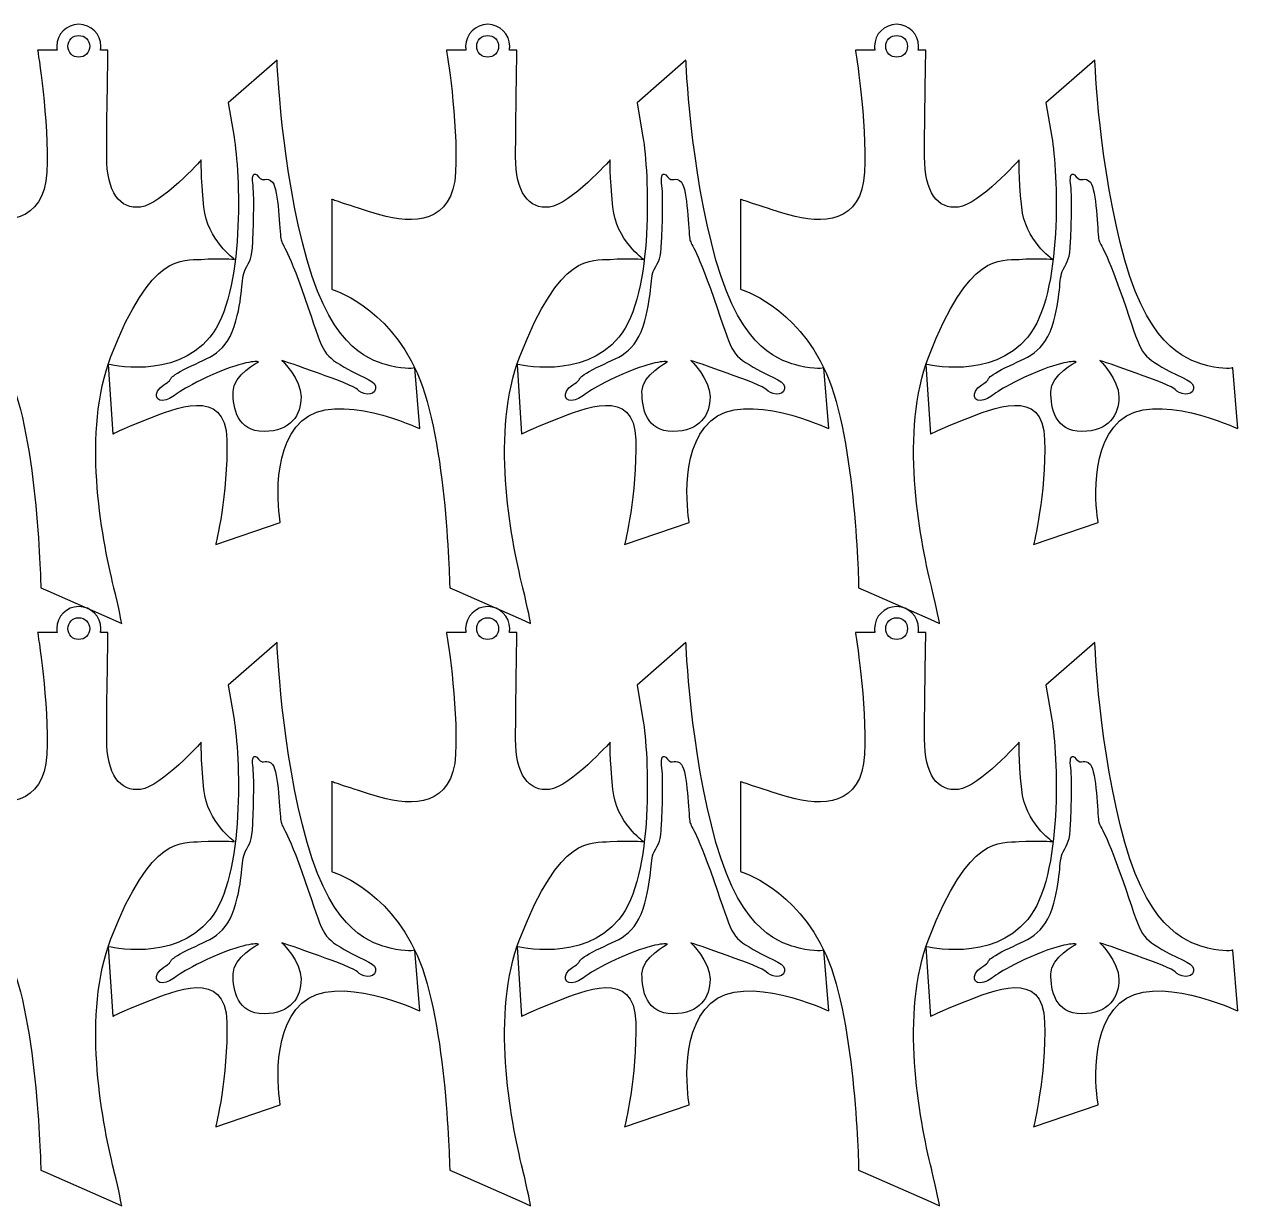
# Model space of a CAD drawing. Extents: x 0 to 3267, y 182 to 1701.
# Drawn here: x 1707 to 3267, y 182 to 1701 of the extents above; entities that cross this region are included whole.
import ezdxf

# ---------------------------------------------------------------- set-up
doc = ezdxf.new("R2010")
doc.units = 0
doc.layers.add('H0111_Printing_Least_12', color=7, linetype='CONTINUOUS')

msp = doc.modelspace()

# ---------------------------------------------------------------- linework, layer by layer
at = {"layer": 'H0111_Printing_Least_12', "color": 1}
for points in [[(1777.358956, 1686.303658)], [(2302.930342, 1686.303658)], [(2828.501429, 1686.303658)], [(1938.153952, 1465.768663)], [(2463.725338, 1465.768663)], [(2989.296425, 1465.768663)], [(1886.817953, 1237.147669)], [(2412.38954, 1237.147669)], [(2937.960327, 1237.147669)], [(1777.358956, 937.936477)], [(2302.930342, 937.936477)], [(2828.501429, 937.936477)], [(1938.153952, 717.401482)], [(2463.725338, 717.401482)], [(2989.296425, 717.401482)], [(1886.817953, 488.780488)], [(2412.38954, 488.780488)], [(2937.960327, 488.780488)]]:
    msp.add_lwpolyline(points, close=True, dxfattribs=at)
for points in [[(1749.454956, 1667.353658), (1724.380957, 1667.353658)], [(1814.919955, 1667.353658), (1805.262955, 1667.353658)], [(2032.201949, 1654.342659), (1969.326951, 1599.59166), (1976.871951, 1555.624661)], [(2275.026343, 1667.353658), (2249.952344, 1667.353658)], [(2340.491341, 1667.353658), (2330.834342, 1667.353658)], [(2557.773536, 1654.342659), (2494.898538, 1599.59166), (2502.443537, 1555.624661)], [(2800.59743, 1667.353658), (2775.523431, 1667.353658)], [(2866.062428, 1667.353658), (2856.405429, 1667.353658)], [(3083.344323, 1654.342659), (3020.469324, 1599.59166), (3028.014324, 1555.624661)], [(2102.406347, 1475.723663), (2102.406347, 1360.196666)], [(2627.977434, 1475.723663), (2627.977434, 1360.196666)], [(1815.074955, 1263.616668), (1820.942954, 1174.023671)], [(2340.646541, 1263.616668), (2346.514541, 1174.023671)], [(2866.217328, 1263.616668), (2872.085328, 1174.023671)], [(2215.794945, 1180.96667), (2209.296945, 1259.058669)], [(2741.366531, 1180.96667), (2734.868532, 1259.058669)], [(3266.938318, 1180.96667), (3260.439318, 1259.058669)], [(1953.398951, 1032.167674), (2036.392949, 1060.372673)], [(2478.970538, 1032.167674), (2561.964536, 1060.372673)], [(3004.541325, 1032.167674), (3087.535323, 1060.372673)], [(1728.572957, 976.324676), (1737.487957, 972.410676), (1820.479954, 935.984677), (1832.525954, 930.697677)], [(1822.593954, 976.073676), (1822.593954, 976.622676), (1822.459954, 976.622676)], [(2254.144344, 976.324676), (2263.059343, 972.410676), (2346.051341, 935.984677), (2358.097341, 930.697677)], [(2348.165341, 976.073676), (2348.165341, 976.622676), (2348.031341, 976.622676)], [(2779.715431, 976.324676), (2788.63043, 972.410676), (2871.622428, 935.984677), (2883.668428, 930.697677)], [(2873.736428, 976.073676), (2873.736428, 976.622676), (2873.602428, 976.622676)], [(1749.454956, 918.986477), (1724.380957, 918.986477)], [(1814.919955, 918.986477), (1805.262955, 918.986477)], [(2032.201949, 905.975477), (1969.326951, 851.224479), (1976.871951, 807.25748)], [(2275.026343, 918.986477), (2249.952344, 918.986477)], [(2340.491341, 918.986477), (2330.834342, 918.986477)], [(2557.773536, 905.975477), (2494.898538, 851.224479), (2502.443537, 807.25748)], [(2800.59743, 918.986477), (2775.523431, 918.986477)], [(2866.062428, 918.986477), (2856.405429, 918.986477)], [(3083.344323, 905.975477), (3020.469324, 851.224479), (3028.014324, 807.25748)], [(2102.406347, 727.356482), (2102.406347, 611.829485)], [(2627.977434, 727.356482), (2627.977434, 611.829485)], [(1815.074955, 515.249487), (1820.942954, 425.656489)], [(2340.646541, 515.249487), (2346.514541, 425.656489)], [(2866.217328, 515.249487), (2872.085328, 425.656489)], [(2215.794945, 432.599489), (2209.296945, 510.691487)], [(2741.366531, 432.599489), (2734.868532, 510.691487)], [(3266.938318, 432.599489), (3260.439318, 510.691487)], [(1953.398951, 283.800493), (2036.392949, 312.005492)], [(2478.970538, 283.800493), (2561.964536, 312.005492)], [(3004.541325, 283.800493), (3087.535323, 312.005492)], [(1728.572957, 227.957494), (1737.487957, 224.043494), (1820.479954, 187.617495), (1832.525954, 182.330495)], [(1822.593954, 227.706494), (1822.593954, 228.255494), (1822.459954, 228.255494)], [(2254.144344, 227.957494), (2263.059343, 224.043494), (2346.051341, 187.617495), (2358.097341, 182.330495)], [(2348.165341, 227.706494), (2348.165341, 228.255494), (2348.031341, 228.255494)], [(2779.715431, 227.957494), (2788.63043, 224.043494), (2871.622428, 187.617495), (2883.668428, 182.330495)], [(2873.736428, 227.706494), (2873.736428, 228.255494), (2873.602428, 228.255494)]]:
    msp.add_lwpolyline(points, dxfattribs=at)
for points in [[(1777.358956, 1700.664657), (1761.703956, 1700.664657), (1749.012956, 1687.973658), (1749.012956, 1672.318658)], [(1805.704955, 1672.318658), (1805.704955, 1687.973658), (1793.013955, 1700.664657), (1777.358956, 1700.664657)], [(2302.930342, 1700.664657), (2287.275343, 1700.664657), (2274.584343, 1687.973658), (2274.584343, 1672.318658)], [(2331.277342, 1672.318658), (2331.277342, 1687.973658), (2318.585342, 1700.664657), (2302.930342, 1700.664657)], [(2828.501429, 1700.664657), (2812.84643, 1700.664657), (2800.15543, 1687.973658), (2800.15543, 1672.318658)], [(2856.847429, 1672.318658), (2856.847429, 1687.973658), (2844.156429, 1700.664657), (2828.501429, 1700.664657)], [(1763.309956, 1672.318658), (1763.309956, 1680.042658), (1769.599956, 1686.303658), (1777.358956, 1686.303658)], [(1777.358956, 1686.303658), (1785.117955, 1686.303658), (1791.407955, 1680.042658), (1791.407955, 1672.318658)], [(2288.881343, 1672.318658), (2288.881343, 1680.042658), (2295.171343, 1686.303658), (2302.930342, 1686.303658)], [(2302.930342, 1686.303658), (2310.689342, 1686.303658), (2316.979342, 1680.042658), (2316.979342, 1672.318658)], [(2814.45243, 1672.318658), (2814.45243, 1680.042658), (2820.742429, 1686.303658), (2828.501429, 1686.303658)], [(2828.501429, 1686.303658), (2836.260429, 1686.303658), (2842.550429, 1680.042658), (2842.550429, 1672.318658)], [(1749.012956, 1672.318658), (1749.012956, 1670.623658), (1749.169956, 1668.966658), (1749.454956, 1667.353658)], [(1777.358956, 1658.333659), (1769.599956, 1658.333659), (1763.309956, 1664.594658), (1763.309956, 1672.318658)], [(1791.407955, 1672.318658), (1791.407955, 1664.594658), (1785.117955, 1658.333659), (1777.358956, 1658.333659)], [(1805.262955, 1667.353658), (1805.547955, 1668.966658), (1805.704955, 1670.623658), (1805.704955, 1672.318658)], [(2274.584343, 1672.318658), (2274.584343, 1670.623658), (2274.741343, 1668.966658), (2275.026343, 1667.353658)], [(2302.930342, 1658.333659), (2295.171343, 1658.333659), (2288.881343, 1664.594658), (2288.881343, 1672.318658)], [(2316.979342, 1672.318658), (2316.979342, 1664.594658), (2310.689342, 1658.333659), (2302.930342, 1658.333659)], [(2330.834342, 1667.353658), (2331.119342, 1668.966658), (2331.277342, 1670.623658), (2331.277342, 1672.318658)], [(2800.15543, 1672.318658), (2800.15543, 1670.623658), (2800.31243, 1668.966658), (2800.59743, 1667.353658)], [(2828.501429, 1658.333659), (2820.742429, 1658.333659), (2814.45243, 1664.594658), (2814.45243, 1672.318658)], [(2842.550429, 1672.318658), (2842.550429, 1664.594658), (2836.260429, 1658.333659), (2828.501429, 1658.333659)], [(2856.405429, 1667.353658), (2856.690429, 1668.966658), (2856.847429, 1670.623658), (2856.847429, 1672.318658)], [(1724.380957, 1667.353658), (1724.380957, 1667.353658), (1739.470957, 1576.930661), (1736.116957, 1510.565662)], [(1813.243955, 1530.475662), (1813.243955, 1576.101661), (1814.919955, 1667.353658), (1814.919955, 1667.353658)], [(2070.764948, 1397.545665), (2037.231949, 1516.543662), (2032.201949, 1654.342659), (2032.201949, 1654.342659)], [(2249.952344, 1667.353658), (2249.952344, 1667.353658), (2265.042343, 1576.930661), (2261.689343, 1510.565662)], [(2338.815342, 1530.475662), (2338.815342, 1576.101661), (2340.491341, 1667.353658), (2340.491341, 1667.353658)], [(2596.336535, 1397.545665), (2562.803536, 1516.543662), (2557.773536, 1654.342659), (2557.773536, 1654.342659)], [(2775.523431, 1667.353658), (2775.523431, 1667.353658), (2790.61343, 1576.930661), (2787.26043, 1510.565662)], [(2864.386428, 1530.475662), (2864.386428, 1576.101661), (2866.062428, 1667.353658), (2866.062428, 1667.353658)], [(3121.907322, 1397.545665), (3088.374323, 1516.543662), (3083.344323, 1654.342659), (3083.344323, 1654.342659)], [(1976.871951, 1555.624661), (1984.41695, 1511.657662), (1991.96195, 1354.039666), (1945.853951, 1298.458668)], [(2502.443537, 1555.624661), (2509.988537, 1511.657662), (2517.533537, 1354.039666), (2471.425538, 1298.458668)], [(3028.014324, 1555.624661), (3035.559324, 1511.657662), (3043.104324, 1354.039666), (2996.996325, 1298.458668)], [(1856.836954, 1465.768663), (1830.010954, 1462.450663), (1813.243955, 1484.848663), (1813.243955, 1530.475662)], [(2382.40834, 1465.768663), (2355.582341, 1462.450663), (2338.815342, 1484.848663), (2338.815342, 1530.475662)], [(2907.979427, 1465.768663), (2881.153428, 1462.450663), (2864.386428, 1484.848663), (2864.386428, 1530.475662)], [(1934.801952, 1526.327662), (1934.801952, 1526.327662), (1883.663953, 1469.087663), (1856.836954, 1465.768663)], [(1938.153952, 1465.768663), (1933.962952, 1508.076662), (1934.801952, 1526.327662), (1934.801952, 1526.327662)], [(2460.373338, 1526.327662), (2460.373338, 1526.327662), (2409.23534, 1469.087663), (2382.40834, 1465.768663)], [(2463.725338, 1465.768663), (2459.534339, 1508.076662), (2460.373338, 1526.327662), (2460.373338, 1526.327662)], [(2985.944425, 1526.327662), (2985.944425, 1526.327662), (2934.806427, 1469.087663), (2907.979427, 1465.768663)], [(2989.296425, 1465.768663), (2985.105425, 1508.076662), (2985.944425, 1526.327662), (2985.944425, 1526.327662)], [(1736.116957, 1510.565662), (1732.763957, 1444.199664), (1680.787958, 1443.370664), (1638.871959, 1455.813664)], [(2000.94895, 1496.554663), (1999.67595, 1505.627662), (2002.02195, 1512.539662), (2008.30695, 1504.688662)], [(2008.30695, 1504.688662), (2014.92695, 1496.417663), (2018.81795, 1506.535662), (2026.482949, 1497.546663)], [(2026.482949, 1497.546663), (2034.146949, 1488.557663), (2035.566949, 1434.342664), (2036.985949, 1425.353664)], [(2261.689343, 1510.565662), (2258.335344, 1444.199664), (2206.360345, 1443.370664), (2164.443346, 1455.813664)], [(2526.520537, 1496.554663), (2525.247537, 1505.627662), (2527.593537, 1512.539662), (2533.878537, 1504.688662)], [(2533.878537, 1504.688662), (2540.498536, 1496.417663), (2544.389536, 1506.535662), (2552.054536, 1497.546663)], [(2552.054536, 1497.546663), (2559.718536, 1488.557663), (2561.138536, 1434.342664), (2562.557536, 1425.353664)], [(2787.26043, 1510.565662), (2783.90643, 1444.199664), (2731.930432, 1443.370664), (2690.014433, 1455.813664)], [(3052.091324, 1496.554663), (3050.818324, 1505.627662), (3053.164324, 1512.539662), (3059.449324, 1504.688662)], [(3059.449324, 1504.688662), (3066.069323, 1496.417663), (3069.960323, 1506.535662), (3077.625323, 1497.546663)], [(3077.625323, 1497.546663), (3085.289323, 1488.557663), (3086.709323, 1434.342664), (3088.128323, 1425.353664)], [(2000.93395, 1421.421664), (2002.06995, 1445.579664), (2003.15695, 1480.816663), (2000.94895, 1496.554663)], [(2526.505537, 1421.421664), (2527.641537, 1445.579664), (2528.728537, 1480.816663), (2526.520537, 1496.554663)], [(3052.076324, 1421.421664), (3053.212324, 1445.579664), (3054.299324, 1480.816663), (3052.091324, 1496.554663)], [(2164.443346, 1455.813664), (2122.526347, 1468.257663), (2102.406347, 1475.723663), (2102.406347, 1475.723663)], [(2690.014433, 1455.813664), (2648.097434, 1468.257663), (2627.977434, 1475.723663), (2627.977434, 1475.723663)], [(1977.555951, 1398.573665), (1977.555951, 1398.573665), (1942.346951, 1423.460664), (1938.153952, 1465.768663)], [(2503.127337, 1398.573665), (2503.127337, 1398.573665), (2467.918338, 1423.460664), (2463.725338, 1465.768663)], [(3028.698424, 1398.573665), (3028.698424, 1398.573665), (2993.489425, 1423.460664), (2989.296425, 1465.768663)], [(1991.28295, 1385.465665), (1997.52795, 1397.825665), (1999.79895, 1397.263665), (2000.93395, 1421.421664)], [(2036.985949, 1425.353664), (2038.405949, 1416.365665), (2043.514949, 1418.893665), (2067.927948, 1348.666666)], [(2516.854537, 1385.465665), (2523.099537, 1397.825665), (2525.370537, 1397.263665), (2526.505537, 1421.421664)], [(2562.557536, 1425.353664), (2563.976536, 1416.365665), (2569.086536, 1418.893665), (2593.499535, 1348.666666)], [(3042.425324, 1385.465665), (3048.670324, 1397.825665), (3050.941324, 1397.263665), (3052.076324, 1421.421664)], [(3088.128323, 1425.353664), (3089.548323, 1416.365665), (3094.657323, 1418.893665), (3119.070322, 1348.666666)], [(1818.710955, 1273.764668), (1870.687953, 1408.154665), (1910.489952, 1396.914665), (1934.801952, 1398.573665)], [(2344.283341, 1273.764668), (2396.25934, 1408.154665), (2436.061339, 1396.914665), (2460.373338, 1398.573665)], [(2869.854428, 1273.764668), (2921.830427, 1408.154665), (2961.632426, 1396.914665), (2985.944425, 1398.573665)], [(1934.801952, 1398.573665), (1959.112951, 1400.232665), (1977.555951, 1398.573665), (1977.555951, 1398.573665)], [(2177.502946, 1261.867668), (2156.495946, 1267.485668), (2104.297947, 1278.548668), (2070.764948, 1397.545665)], [(2460.373338, 1398.573665), (2484.684338, 1400.232665), (2503.127337, 1398.573665), (2503.127337, 1398.573665)], [(2703.074532, 1261.867668), (2682.067533, 1267.485668), (2629.869534, 1278.548668), (2596.336535, 1397.545665)], [(2985.944425, 1398.573665), (3010.255425, 1400.232665), (3028.698424, 1398.573665), (3028.698424, 1398.573665)], [(3228.645319, 1261.867668), (3207.63832, 1267.485668), (3155.440321, 1278.548668), (3121.907322, 1397.545665)], [(1977.088951, 1312.429667), (1989.57995, 1351.194666), (1985.03795, 1373.105666), (1991.28295, 1385.465665)], [(2502.660537, 1312.429667), (2515.151537, 1351.194666), (2510.609537, 1373.105666), (2516.854537, 1385.465665)], [(3028.231324, 1312.429667), (3040.722324, 1351.194666), (3036.180324, 1373.105666), (3042.425324, 1385.465665)], [(2102.406347, 1360.196666), (2102.406347, 1360.196666), (2173.664346, 1339.105667), (2212.227345, 1252.700669)], [(2627.977434, 1360.196666), (2627.977434, 1360.196666), (2699.235433, 1339.105667), (2737.798432, 1252.700669)], [(2067.927948, 1348.666666), (2092.340948, 1278.440668), (2088.934948, 1277.316668), (2118.456947, 1260.181668)], [(2593.499535, 1348.666666), (2617.912535, 1278.440668), (2614.506535, 1277.316668), (2644.028534, 1260.181668)], [(3119.070322, 1348.666666), (3143.483321, 1278.440668), (3140.077321, 1277.316668), (3169.599321, 1260.181668)], [(1912.365952, 1256.810669), (1939.050952, 1271.417668), (1964.598951, 1273.665668), (1977.088951, 1312.429667)], [(2437.937539, 1256.810669), (2464.621538, 1271.417668), (2490.170538, 1273.665668), (2502.660537, 1312.429667)], [(2963.509326, 1256.810669), (2990.193325, 1271.417668), (3015.741325, 1273.665668), (3028.231324, 1312.429667)], [(1945.853951, 1298.458668), (1899.745953, 1242.877669), (1815.074955, 1263.616668), (1815.074955, 1263.616668)], [(2471.425538, 1298.458668), (2425.316539, 1242.877669), (2340.646541, 1263.616668), (2340.646541, 1263.616668)], [(2996.996325, 1298.458668), (2950.888326, 1242.877669), (2866.217328, 1263.616668), (2866.217328, 1263.616668)], [(1822.459954, 976.622676), (1805.690955, 1044.592674), (1781.531955, 1177.634671), (1818.710955, 1273.764668)], [(2008.31495, 1266.923668), (2008.31495, 1266.923668), (1994.68995, 1270.294668), (1949.837951, 1250.630669)], [(1975.669951, 1228.720669), (1975.669951, 1250.069669), (2008.31495, 1266.923668), (2008.31495, 1266.923668)], [(2135.489947, 1231.248669), (2131.230947, 1237.428669), (2038.405949, 1268.608668), (2038.405949, 1268.608668)], [(2038.405949, 1268.608668), (2038.405949, 1268.608668), (2063.101948, 1244.731669), (2063.101948, 1221.697669)], [(2348.031341, 976.622676), (2331.262342, 1044.592674), (2307.104342, 1177.634671), (2344.283341, 1273.764668)], [(2533.886537, 1266.923668), (2533.886537, 1266.923668), (2520.260537, 1270.294668), (2475.409538, 1250.630669)], [(2501.241537, 1228.720669), (2501.241537, 1250.069669), (2533.886537, 1266.923668), (2533.886537, 1266.923668)], [(2661.060533, 1231.248669), (2656.802534, 1237.428669), (2563.976536, 1268.608668), (2563.976536, 1268.608668)], [(2563.976536, 1268.608668), (2563.976536, 1268.608668), (2588.673535, 1244.731669), (2588.673535, 1221.697669)], [(2873.602428, 976.622676), (2856.833429, 1044.592674), (2832.674429, 1177.634671), (2869.854428, 1273.764668)], [(3059.457324, 1266.923668), (3059.457324, 1266.923668), (3045.832324, 1270.294668), (3000.980325, 1250.630669)], [(3026.812324, 1228.720669), (3026.812324, 1250.069669), (3059.457324, 1266.923668), (3059.457324, 1266.923668)], [(3186.63232, 1231.248669), (3182.37432, 1237.428669), (3089.548323, 1268.608668), (3089.548323, 1268.608668)], [(3089.548323, 1268.608668), (3089.548323, 1268.608668), (3114.244322, 1244.731669), (3114.244322, 1221.697669)], [(1686.655958, 1252.700669), (1725.219957, 1166.294671), (1728.572957, 976.324676), (1728.572957, 976.324676)], [(1886.817953, 1237.147669), (1902.714952, 1247.260669), (1885.682953, 1242.203669), (1912.365952, 1256.810669)], [(1949.837951, 1250.630669), (1904.985952, 1230.967669), (1902.714952, 1222.540669), (1889.656953, 1218.04567)], [(2118.456947, 1260.181668), (2147.979946, 1243.046669), (2160.469946, 1242.484669), (2158.766946, 1232.091669)], [(2209.296945, 1259.058669), (2209.296945, 1259.058669), (2198.508945, 1256.248669), (2177.502946, 1261.867668)], [(2212.227345, 1252.700669), (2250.791344, 1166.294671), (2254.144344, 976.324676), (2254.144344, 976.324676)], [(2412.38954, 1237.147669), (2428.286539, 1247.260669), (2411.25454, 1242.203669), (2437.937539, 1256.810669)], [(2475.409538, 1250.630669), (2430.557539, 1230.967669), (2428.286539, 1222.540669), (2415.22854, 1218.04567)], [(2644.028534, 1260.181668), (2673.551533, 1243.046669), (2686.041533, 1242.484669), (2684.338533, 1232.091669)], [(2734.868532, 1259.058669), (2734.868532, 1259.058669), (2724.080532, 1256.248669), (2703.074532, 1261.867668)], [(2737.798432, 1252.700669), (2776.362431, 1166.294671), (2779.715431, 976.324676), (2779.715431, 976.324676)], [(2937.960327, 1237.147669), (2953.857326, 1247.260669), (2936.825327, 1242.203669), (2963.509326, 1256.810669)], [(3000.980325, 1250.630669), (2956.128326, 1230.967669), (2953.857326, 1222.540669), (2940.799326, 1218.04567)], [(3169.599321, 1260.181668), (3199.12232, 1243.046669), (3211.61332, 1242.484669), (3209.90932, 1232.091669)], [(3260.439318, 1259.058669), (3260.439318, 1259.058669), (3249.651319, 1256.248669), (3228.645319, 1261.867668)], [(1865.374953, 1193.10367), (1899.745953, 1206.37667), (1965.973951, 1236.240669), (1967.649951, 1166.557671)], [(1889.656953, 1218.04567), (1876.598953, 1213.55167), (1870.920953, 1227.034669), (1886.817953, 1237.147669)], [(2390.94654, 1193.10367), (2425.316539, 1206.37667), (2491.545538, 1236.240669), (2493.221538, 1166.557671)], [(2415.22854, 1218.04567), (2402.17054, 1213.55167), (2396.49254, 1227.034669), (2412.38954, 1237.147669)], [(2916.517327, 1193.10367), (2950.888326, 1206.37667), (3017.116325, 1236.240669), (3018.792325, 1166.557671)], [(2940.799326, 1218.04567), (2927.741327, 1213.55167), (2922.064327, 1227.034669), (2937.960327, 1237.147669)], [(2015.43495, 1177.314671), (1980.77995, 1177.314671), (1975.669951, 1207.37167), (1975.669951, 1228.720669)], [(2063.101948, 1221.697669), (2063.101948, 1198.66367), (2050.090949, 1177.314671), (2015.43495, 1177.314671)], [(2063.953948, 1191.07867), (2107.669947, 1231.529669), (2215.794945, 1180.96667), (2215.794945, 1180.96667)], [(2158.766946, 1232.091669), (2157.063946, 1221.697669), (2139.747947, 1225.068669), (2135.489947, 1231.248669)], [(2541.006536, 1177.314671), (2506.351537, 1177.314671), (2501.241537, 1207.37167), (2501.241537, 1228.720669)], [(2588.673535, 1221.697669), (2588.673535, 1198.66367), (2575.661536, 1177.314671), (2541.006536, 1177.314671)], [(2589.525535, 1191.07867), (2633.241534, 1231.529669), (2741.366531, 1180.96667), (2741.366531, 1180.96667)], [(2684.338533, 1232.091669), (2682.635533, 1221.697669), (2665.319533, 1225.068669), (2661.060533, 1231.248669)], [(3066.577323, 1177.314671), (3031.922324, 1177.314671), (3026.812324, 1207.37167), (3026.812324, 1228.720669)], [(3114.244322, 1221.697669), (3114.244322, 1198.66367), (3101.233322, 1177.314671), (3066.577323, 1177.314671)], [(3115.096322, 1191.07867), (3158.812321, 1231.529669), (3266.938318, 1180.96667), (3266.938318, 1180.96667)], [(3209.90932, 1232.091669), (3208.20632, 1221.697669), (3190.89032, 1225.068669), (3186.63232, 1231.248669)], [(1820.942954, 1174.023671), (1820.942954, 1174.023671), (1831.002954, 1179.830671), (1865.374953, 1193.10367)], [(2036.392949, 1060.372673), (2036.392949, 1060.372673), (2020.237949, 1150.628671), (2063.953948, 1191.07867)], [(2346.514541, 1174.023671), (2346.514541, 1174.023671), (2356.574541, 1179.830671), (2390.94654, 1193.10367)], [(2561.964536, 1060.372673), (2561.964536, 1060.372673), (2545.809536, 1150.628671), (2589.525535, 1191.07867)], [(2872.085328, 1174.023671), (2872.085328, 1174.023671), (2882.145328, 1179.830671), (2916.517327, 1193.10367)], [(3087.535323, 1060.372673), (3087.535323, 1060.372673), (3071.380323, 1150.628671), (3115.096322, 1191.07867)], [(1967.649951, 1166.557671), (1969.326951, 1096.873673), (1953.398951, 1032.167674), (1953.398951, 1032.167674)], [(2493.221538, 1166.557671), (2494.898538, 1096.873673), (2478.970538, 1032.167674), (2478.970538, 1032.167674)], [(3018.792325, 1166.557671), (3020.469324, 1096.873673), (3004.541325, 1032.167674), (3004.541325, 1032.167674)], [(1832.525954, 930.697677), (1832.525954, 930.697677), (1829.208954, 949.339676), (1822.593954, 976.073676)], [(2358.097341, 930.697677), (2358.097341, 930.697677), (2354.780341, 949.339676), (2348.165341, 976.073676)], [(2883.668428, 930.697677), (2883.668428, 930.697677), (2880.351428, 949.339676), (2873.736428, 976.073676)], [(1777.358956, 952.297476), (1761.703956, 952.297476), (1749.012956, 939.606477), (1749.012956, 923.951477)], [(1805.704955, 923.951477), (1805.704955, 939.606477), (1793.013955, 952.297476), (1777.358956, 952.297476)], [(2302.930342, 952.297476), (2287.275343, 952.297476), (2274.584343, 939.606477), (2274.584343, 923.951477)], [(2331.277342, 923.951477), (2331.277342, 939.606477), (2318.585342, 952.297476), (2302.930342, 952.297476)], [(2828.501429, 952.297476), (2812.84643, 952.297476), (2800.15543, 939.606477), (2800.15543, 923.951477)], [(2856.847429, 923.951477), (2856.847429, 939.606477), (2844.156429, 952.297476), (2828.501429, 952.297476)], [(1763.309956, 923.951477), (1763.309956, 931.675477), (1769.599956, 937.936477), (1777.358956, 937.936477)], [(1777.358956, 937.936477), (1785.117955, 937.936477), (1791.407955, 931.675477), (1791.407955, 923.951477)], [(2288.881343, 923.951477), (2288.881343, 931.675477), (2295.171343, 937.936477), (2302.930342, 937.936477)], [(2302.930342, 937.936477), (2310.689342, 937.936477), (2316.979342, 931.675477), (2316.979342, 923.951477)], [(2814.45243, 923.951477), (2814.45243, 931.675477), (2820.742429, 937.936477), (2828.501429, 937.936477)], [(2828.501429, 937.936477), (2836.260429, 937.936477), (2842.550429, 931.675477), (2842.550429, 923.951477)], [(1749.012956, 923.951477), (1749.012956, 922.256477), (1749.169956, 920.599477), (1749.454956, 918.986477)], [(1777.358956, 909.966477), (1769.599956, 909.966477), (1763.309956, 916.227477), (1763.309956, 923.951477)], [(1791.407955, 923.951477), (1791.407955, 916.227477), (1785.117955, 909.966477), (1777.358956, 909.966477)], [(1805.262955, 918.986477), (1805.547955, 920.599477), (1805.704955, 922.256477), (1805.704955, 923.951477)], [(2274.584343, 923.951477), (2274.584343, 922.256477), (2274.741343, 920.599477), (2275.026343, 918.986477)], [(2302.930342, 909.966477), (2295.171343, 909.966477), (2288.881343, 916.227477), (2288.881343, 923.951477)], [(2316.979342, 923.951477), (2316.979342, 916.227477), (2310.689342, 909.966477), (2302.930342, 909.966477)], [(2330.834342, 918.986477), (2331.119342, 920.599477), (2331.277342, 922.256477), (2331.277342, 923.951477)], [(2800.15543, 923.951477), (2800.15543, 922.256477), (2800.31243, 920.599477), (2800.59743, 918.986477)], [(2828.501429, 909.966477), (2820.742429, 909.966477), (2814.45243, 916.227477), (2814.45243, 923.951477)], [(2842.550429, 923.951477), (2842.550429, 916.227477), (2836.260429, 909.966477), (2828.501429, 909.966477)], [(2856.405429, 918.986477), (2856.690429, 920.599477), (2856.847429, 922.256477), (2856.847429, 923.951477)], [(1724.380957, 918.986477), (1724.380957, 918.986477), (1739.470957, 828.563479), (1736.116957, 762.198481)], [(1813.243955, 782.10848), (1813.243955, 827.734479), (1814.919955, 918.986477), (1814.919955, 918.986477)], [(2070.764948, 649.178484), (2037.231949, 768.176481), (2032.201949, 905.975477), (2032.201949, 905.975477)], [(2249.952344, 918.986477), (2249.952344, 918.986477), (2265.042343, 828.563479), (2261.689343, 762.198481)], [(2338.815342, 782.10848), (2338.815342, 827.734479), (2340.491341, 918.986477), (2340.491341, 918.986477)], [(2596.336535, 649.178484), (2562.803536, 768.176481), (2557.773536, 905.975477), (2557.773536, 905.975477)], [(2775.523431, 918.986477), (2775.523431, 918.986477), (2790.61343, 828.563479), (2787.26043, 762.198481)], [(2864.386428, 782.10848), (2864.386428, 827.734479), (2866.062428, 918.986477), (2866.062428, 918.986477)], [(3121.907322, 649.178484), (3088.374323, 768.176481), (3083.344323, 905.975477), (3083.344323, 905.975477)], [(1976.871951, 807.25748), (1984.41695, 763.290481), (1991.96195, 605.672485), (1945.853951, 550.091486)], [(2502.443537, 807.25748), (2509.988537, 763.290481), (2517.533537, 605.672485), (2471.425538, 550.091486)], [(3028.014324, 807.25748), (3035.559324, 763.290481), (3043.104324, 605.672485), (2996.996325, 550.091486)], [(1856.836954, 717.401482), (1830.010954, 714.083482), (1813.243955, 736.481482), (1813.243955, 782.10848)], [(2382.40834, 717.401482), (2355.582341, 714.083482), (2338.815342, 736.481482), (2338.815342, 782.10848)], [(2907.979427, 717.401482), (2881.153428, 714.083482), (2864.386428, 736.481482), (2864.386428, 782.10848)], [(1934.801952, 777.960481), (1934.801952, 777.960481), (1883.663953, 720.720482), (1856.836954, 717.401482)], [(1938.153952, 717.401482), (1933.962952, 759.709481), (1934.801952, 777.960481), (1934.801952, 777.960481)], [(2460.373338, 777.960481), (2460.373338, 777.960481), (2409.23534, 720.720482), (2382.40834, 717.401482)], [(2463.725338, 717.401482), (2459.534339, 759.709481), (2460.373338, 777.960481), (2460.373338, 777.960481)], [(2985.944425, 777.960481), (2985.944425, 777.960481), (2934.806427, 720.720482), (2907.979427, 717.401482)], [(2989.296425, 717.401482), (2985.105425, 759.709481), (2985.944425, 777.960481), (2985.944425, 777.960481)], [(1736.116957, 762.198481), (1732.763957, 695.833483), (1680.787958, 695.003483), (1638.871959, 707.446482)], [(2000.94895, 748.187481), (1999.67595, 757.260481), (2002.02195, 764.172481), (2008.30695, 756.321481)], [(2008.30695, 756.321481), (2014.92695, 748.050481), (2018.81795, 758.168481), (2026.482949, 749.179481)], [(2026.482949, 749.179481), (2034.146949, 740.190481), (2035.566949, 685.976483), (2036.985949, 676.986483)], [(2261.689343, 762.198481), (2258.335344, 695.833483), (2206.360345, 695.003483), (2164.443346, 707.446482)], [(2526.520537, 748.187481), (2525.247537, 757.260481), (2527.593537, 764.172481), (2533.878537, 756.321481)], [(2533.878537, 756.321481), (2540.498536, 748.050481), (2544.389536, 758.168481), (2552.054536, 749.179481)], [(2552.054536, 749.179481), (2559.718536, 740.190481), (2561.138536, 685.976483), (2562.557536, 676.986483)], [(2787.26043, 762.198481), (2783.90643, 695.833483), (2731.930432, 695.003483), (2690.014433, 707.446482)], [(3052.091324, 748.187481), (3050.818324, 757.260481), (3053.164324, 764.172481), (3059.449324, 756.321481)], [(3059.449324, 756.321481), (3066.069323, 748.050481), (3069.960323, 758.168481), (3077.625323, 749.179481)], [(3077.625323, 749.179481), (3085.289323, 740.190481), (3086.709323, 685.976483), (3088.128323, 676.986483)], [(2000.93395, 673.054483), (2002.06995, 697.212483), (2003.15695, 732.450482), (2000.94895, 748.187481)], [(2526.505537, 673.054483), (2527.641537, 697.212483), (2528.728537, 732.450482), (2526.520537, 748.187481)], [(3052.076324, 673.054483), (3053.212324, 697.212483), (3054.299324, 732.450482), (3052.091324, 748.187481)], [(2164.443346, 707.446482), (2122.526347, 719.890482), (2102.406347, 727.356482), (2102.406347, 727.356482)], [(2690.014433, 707.446482), (2648.097434, 719.890482), (2627.977434, 727.356482), (2627.977434, 727.356482)], [(1977.555951, 650.206484), (1977.555951, 650.206484), (1942.346951, 675.093483), (1938.153952, 717.401482)], [(2503.127337, 650.206484), (2503.127337, 650.206484), (2467.918338, 675.093483), (2463.725338, 717.401482)], [(3028.698424, 650.206484), (3028.698424, 650.206484), (2993.489425, 675.093483), (2989.296425, 717.401482)], [(1991.28295, 637.098484), (1997.52795, 649.458484), (1999.79895, 648.896484), (2000.93395, 673.054483)], [(2036.985949, 676.986483), (2038.405949, 667.998483), (2043.514949, 670.526483), (2067.927948, 600.299485)], [(2516.854537, 637.098484), (2523.099537, 649.458484), (2525.370537, 648.896484), (2526.505537, 673.054483)], [(2562.557536, 676.986483), (2563.976536, 667.998483), (2569.086536, 670.526483), (2593.499535, 600.299485)], [(3042.425324, 637.098484), (3048.670324, 649.458484), (3050.941324, 648.896484), (3052.076324, 673.054483)], [(3088.128323, 676.986483), (3089.548323, 667.998483), (3094.657323, 670.526483), (3119.070322, 600.299485)], [(1818.710955, 525.397487), (1870.687953, 659.787484), (1910.489952, 648.547484), (1934.801952, 650.206484)], [(2344.283341, 525.397487), (2396.25934, 659.787484), (2436.061339, 648.547484), (2460.373338, 650.206484)], [(2869.854428, 525.397487), (2921.830427, 659.787484), (2961.632426, 648.547484), (2985.944425, 650.206484)], [(1934.801952, 650.206484), (1959.112951, 651.865484), (1977.555951, 650.206484), (1977.555951, 650.206484)], [(2177.502946, 513.500487), (2156.495946, 519.118487), (2104.297947, 530.181487), (2070.764948, 649.178484)], [(2460.373338, 650.206484), (2484.684338, 651.865484), (2503.127337, 650.206484), (2503.127337, 650.206484)], [(2703.074532, 513.500487), (2682.067533, 519.118487), (2629.869534, 530.181487), (2596.336535, 649.178484)], [(2985.944425, 650.206484), (3010.255425, 651.865484), (3028.698424, 650.206484), (3028.698424, 650.206484)], [(3228.645319, 513.500487), (3207.63832, 519.118487), (3155.440321, 530.181487), (3121.907322, 649.178484)], [(1977.088951, 564.063486), (1989.57995, 602.827485), (1985.03795, 624.738484), (1991.28295, 637.098484)], [(2502.660537, 564.063486), (2515.151537, 602.827485), (2510.609537, 624.738484), (2516.854537, 637.098484)], [(3028.231324, 564.063486), (3040.722324, 602.827485), (3036.180324, 624.738484), (3042.425324, 637.098484)], [(2102.406347, 611.829485), (2102.406347, 611.829485), (2173.664346, 590.738485), (2212.227345, 504.333487)], [(2627.977434, 611.829485), (2627.977434, 611.829485), (2699.235433, 590.738485), (2737.798432, 504.333487)], [(2067.927948, 600.299485), (2092.340948, 530.073487), (2088.934948, 528.949487), (2118.456947, 511.814487)], [(2593.499535, 600.299485), (2617.912535, 530.073487), (2614.506535, 528.949487), (2644.028534, 511.814487)], [(3119.070322, 600.299485), (3143.483321, 530.073487), (3140.077321, 528.949487), (3169.599321, 511.814487)], [(1912.365952, 508.443487), (1939.050952, 523.050487), (1964.598951, 525.298487), (1977.088951, 564.063486)], [(2437.937539, 508.443487), (2464.621538, 523.050487), (2490.170538, 525.298487), (2502.660537, 564.063486)], [(2963.509326, 508.443487), (2990.193325, 523.050487), (3015.741325, 525.298487), (3028.231324, 564.063486)], [(1945.853951, 550.091486), (1899.745953, 494.510488), (1815.074955, 515.249487), (1815.074955, 515.249487)], [(2471.425538, 550.091486), (2425.316539, 494.510488), (2340.646541, 515.249487), (2340.646541, 515.249487)], [(2996.996325, 550.091486), (2950.888326, 494.510488), (2866.217328, 515.249487), (2866.217328, 515.249487)], [(1822.459954, 228.255494), (1805.690955, 296.225493), (1781.531955, 429.267489), (1818.710955, 525.397487)], [(2008.31495, 518.556487), (2008.31495, 518.556487), (1994.68995, 521.927487), (1949.837951, 502.263487)], [(1975.669951, 480.353488), (1975.669951, 501.702487), (2008.31495, 518.556487), (2008.31495, 518.556487)], [(2135.489947, 482.881488), (2131.230947, 489.061488), (2038.405949, 520.241487), (2038.405949, 520.241487)], [(2038.405949, 520.241487), (2038.405949, 520.241487), (2063.101948, 496.364488), (2063.101948, 473.330488)], [(2348.031341, 228.255494), (2331.262342, 296.225493), (2307.104342, 429.267489), (2344.283341, 525.397487)], [(2533.886537, 518.556487), (2533.886537, 518.556487), (2520.260537, 521.927487), (2475.409538, 502.263487)], [(2501.241537, 480.353488), (2501.241537, 501.702487), (2533.886537, 518.556487), (2533.886537, 518.556487)], [(2661.060533, 482.881488), (2656.802534, 489.061488), (2563.976536, 520.241487), (2563.976536, 520.241487)], [(2563.976536, 520.241487), (2563.976536, 520.241487), (2588.673535, 496.364488), (2588.673535, 473.330488)], [(2873.602428, 228.255494), (2856.833429, 296.225493), (2832.674429, 429.267489), (2869.854428, 525.397487)], [(3059.457324, 518.556487), (3059.457324, 518.556487), (3045.832324, 521.927487), (3000.980325, 502.263487)], [(3026.812324, 480.353488), (3026.812324, 501.702487), (3059.457324, 518.556487), (3059.457324, 518.556487)], [(3186.63232, 482.881488), (3182.37432, 489.061488), (3089.548323, 520.241487), (3089.548323, 520.241487)], [(3089.548323, 520.241487), (3089.548323, 520.241487), (3114.244322, 496.364488), (3114.244322, 473.330488)], [(1686.655958, 504.333487), (1725.219957, 417.92749), (1728.572957, 227.957494), (1728.572957, 227.957494)], [(1886.817953, 488.780488), (1902.714952, 498.893488), (1885.682953, 493.836488), (1912.365952, 508.443487)], [(1949.837951, 502.263487), (1904.985952, 482.600488), (1902.714952, 474.173488), (1889.656953, 469.678488)], [(2118.456947, 511.814487), (2147.979946, 494.679488), (2160.469946, 494.117488), (2158.766946, 483.724488)], [(2209.296945, 510.691487), (2209.296945, 510.691487), (2198.508945, 507.882487), (2177.502946, 513.500487)], [(2212.227345, 504.333487), (2250.791344, 417.92749), (2254.144344, 227.957494), (2254.144344, 227.957494)], [(2412.38954, 488.780488), (2428.286539, 498.893488), (2411.25454, 493.836488), (2437.937539, 508.443487)], [(2475.409538, 502.263487), (2430.557539, 482.600488), (2428.286539, 474.173488), (2415.22854, 469.678488)], [(2644.028534, 511.814487), (2673.551533, 494.679488), (2686.041533, 494.117488), (2684.338533, 483.724488)], [(2734.868532, 510.691487), (2734.868532, 510.691487), (2724.080532, 507.882487), (2703.074532, 513.500487)], [(2737.798432, 504.333487), (2776.362431, 417.92749), (2779.715431, 227.957494), (2779.715431, 227.957494)], [(2937.960327, 488.780488), (2953.857326, 498.893488), (2936.825327, 493.836488), (2963.509326, 508.443487)], [(3000.980325, 502.263487), (2956.128326, 482.600488), (2953.857326, 474.173488), (2940.799326, 469.678488)], [(3169.599321, 511.814487), (3199.12232, 494.679488), (3211.61332, 494.117488), (3209.90932, 483.724488)], [(3260.439318, 510.691487), (3260.439318, 510.691487), (3249.651319, 507.882487), (3228.645319, 513.500487)], [(1865.374953, 444.736489), (1899.745953, 458.009489), (1965.973951, 487.873488), (1967.649951, 418.19049)], [(1889.656953, 469.678488), (1876.598953, 465.184488), (1870.920953, 478.667488), (1886.817953, 488.780488)], [(2158.766946, 483.724488), (2157.063946, 473.330488), (2139.747947, 476.701488), (2135.489947, 482.881488)], [(2390.94654, 444.736489), (2425.316539, 458.009489), (2491.545538, 487.873488), (2493.221538, 418.19049)], [(2415.22854, 469.678488), (2402.17054, 465.184488), (2396.49254, 478.667488), (2412.38954, 488.780488)], [(2684.338533, 483.724488), (2682.635533, 473.330488), (2665.319533, 476.701488), (2661.060533, 482.881488)], [(2916.517327, 444.736489), (2950.888326, 458.009489), (3017.116325, 487.873488), (3018.792325, 418.19049)], [(2940.799326, 469.678488), (2927.741327, 465.184488), (2922.064327, 478.667488), (2937.960327, 488.780488)], [(3209.90932, 483.724488), (3208.20632, 473.330488), (3190.89032, 476.701488), (3186.63232, 482.881488)], [(2015.43495, 428.947489), (1980.77995, 428.947489), (1975.669951, 459.004489), (1975.669951, 480.353488)], [(2063.101948, 473.330488), (2063.101948, 450.296489), (2050.090949, 428.947489), (2015.43495, 428.947489)], [(2063.953948, 442.711489), (2107.669947, 483.162488), (2215.794945, 432.599489), (2215.794945, 432.599489)], [(2541.006536, 428.947489), (2506.351537, 428.947489), (2501.241537, 459.004489), (2501.241537, 480.353488)], [(2588.673535, 473.330488), (2588.673535, 450.296489), (2575.661536, 428.947489), (2541.006536, 428.947489)], [(2589.525535, 442.711489), (2633.241534, 483.162488), (2741.366531, 432.599489), (2741.366531, 432.599489)], [(3066.577323, 428.947489), (3031.922324, 428.947489), (3026.812324, 459.004489), (3026.812324, 480.353488)], [(3114.244322, 473.330488), (3114.244322, 450.296489), (3101.233322, 428.947489), (3066.577323, 428.947489)], [(3115.096322, 442.711489), (3158.812321, 483.162488), (3266.938318, 432.599489), (3266.938318, 432.599489)], [(1820.942954, 425.656489), (1820.942954, 425.656489), (1831.002954, 431.463489), (1865.374953, 444.736489)], [(2036.392949, 312.005492), (2036.392949, 312.005492), (2020.237949, 402.26149), (2063.953948, 442.711489)], [(2346.514541, 425.656489), (2346.514541, 425.656489), (2356.574541, 431.463489), (2390.94654, 444.736489)], [(2561.964536, 312.005492), (2561.964536, 312.005492), (2545.809536, 402.26149), (2589.525535, 442.711489)], [(2872.085328, 425.656489), (2872.085328, 425.656489), (2882.145328, 431.463489), (2916.517327, 444.736489)], [(3087.535323, 312.005492), (3087.535323, 312.005492), (3071.380323, 402.26149), (3115.096322, 442.711489)], [(1967.649951, 418.19049), (1969.326951, 348.506491), (1953.398951, 283.800493), (1953.398951, 283.800493)], [(2493.221538, 418.19049), (2494.898538, 348.506491), (2478.970538, 283.800493), (2478.970538, 283.800493)], [(3018.792325, 418.19049), (3020.469324, 348.506491), (3004.541325, 283.800493), (3004.541325, 283.800493)], [(1832.525954, 182.330495), (1832.525954, 182.330495), (1829.208954, 200.972495), (1822.593954, 227.706494)], [(2358.097341, 182.330495), (2358.097341, 182.330495), (2354.780341, 200.972495), (2348.165341, 227.706494)], [(2883.668428, 182.330495), (2883.668428, 182.330495), (2880.351428, 200.972495), (2873.736428, 227.706494)]]:
    msp.add_open_spline(points, degree=3, dxfattribs=at)

doc.saveas('drawing.dxf')
